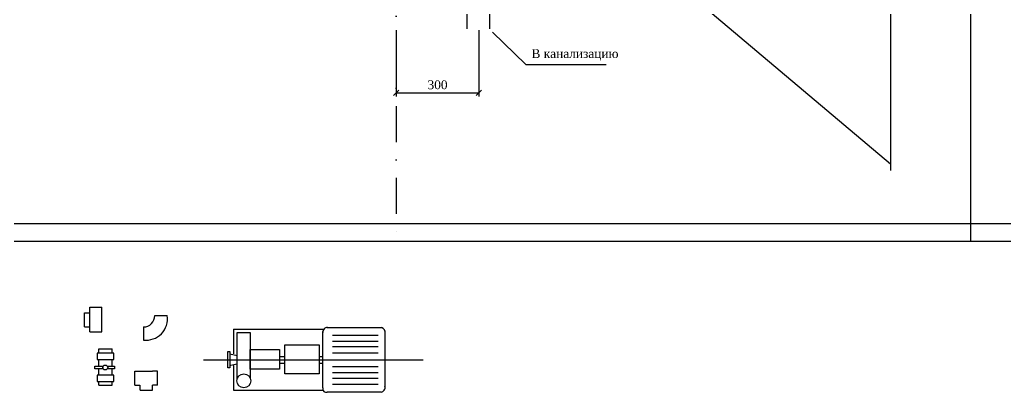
# Model space of a CAD drawing. Header units: millimetres. Extents: x 158645 to 1043550, y -60647 to 236438.
# Drawn here: x 406231 to 434089, y 133050 to 143585 of the extents above; entities that cross this region are included whole.
import ezdxf

# ---------------------------------------------------------------- set-up
doc = ezdxf.new("R2010")
doc.units = ezdxf.units.MM
doc.linetypes.add('DASHDOT', pattern=[25.4, 12.7, -6.35, 0, -6.35])
doc.linetypes.add('DASHED', pattern=[19.05, 12.7, -6.35])
doc.layers.add('опорудование', color=7, linetype='Continuous')
doc.styles.add('CН', font='TIMES.TTF')
doc.dimstyles.new('СИС', dxfattribs={"dimscale": 0, "dimtxt": 100, "dimasz": 150, "dimexe": 100, "dimexo": 0.625, "dimgap": 100, "dimtad": 1, "dimdsep": 46, "dimtxsty": 'CН', "dimblk": 'OBLIQUE', "dimcen": 2.5, "dimclrd": 3, "dimclre": 3, "dimclrt": 7, "dimadec": 0, "dimazin": 0, "dimtm": 1e-09, "dimtfac": 1, "dimtmove": 0, "dimatfit": 3, "dimldrblk": 'NONE', "dimfxl": 0, "dimtolj": 1, "dimtzin": 0, "dimarcsym": 0})

# ---------------------------------------------------------------- blocks, each defined once
blk = doc.blocks.new('_None')
blk = doc.blocks.new('_Oblique')
at = {"color": 0, "lineweight": -2}
blk.add_line((-0.5, -0.5), (0.5, 0.5), dxfattribs=at)
blk = doc.blocks.new('*D32')
at = {"layer": 'Defpoints', "color": 0, "ltscale": 80}
for p in [(416871, 143287), (419212, 143287), (419212, 141516)]:
    blk.add_point(p, dxfattribs=at)
at = {"layer": 'опорудование', "color": 3, "lineweight": -2, "ltscale": 80}
for p, q in [((416871, 143286), (416871, 141416)), ((419212, 143286), (419212, 141416)), ((416871, 141516), (419212, 141516))]:
    blk.add_line(p, q, dxfattribs=at)
at = {"layer": 'опорудование', "color": 3, "lineweight": -2, "ltscale": 80, "xscale": 150, "yscale": 150, "zscale": 150, "rotation": 180}
blk.add_blockref('_Oblique', (416871, 141516), dxfattribs=at)
at = {"layer": 'опорудование', "color": 3, "lineweight": -2, "ltscale": 80, "xscale": 150, "yscale": 150, "zscale": 150}
blk.add_blockref('_Oblique', (419212, 141516), dxfattribs=at)
at = {"layer": 'опорудование', "color": 7, "ltscale": 80, "insert": (418042, 141743), "char_height": 250, "attachment_point": 5, "style": 'CН'}
blk.add_mtext('\\A1;{\\fTimes New Roman|b0|i0|c204|p18;300}', dxfattribs=at)

msp = doc.modelspace()

# ---------------------------------------------------------------- linework, layer by layer
at = {"layer": 'Defpoints', "color": 3}
msp.add_line((433112.997, 137327.006), (433112.997, 179327.006), dxfattribs=at)
at = {"layer": 'опорудование', "color": 3, "linetype": 'DASHDOT', "ltscale": 80}
msp.add_line((416871.013, 177720.422), (416871.013, 137185.611), dxfattribs=at)
at = {"layer": 'опорудование', "color": 7, "linetype": 'DASHED', "ltscale": 80}
for p, q in [((418872.385, 145870.542), (418872.385, 142881.03)), ((419514.038, 145870.542), (419514.038, 142881.03))]:
    msp.add_line(p, q, dxfattribs=at)
at = {"layer": 'опорудование', "color": 7, "ltscale": 80}
for p, q in [((430839.817, 145682.413), (430842.206, 139323.028)), ((424468.768, 144892.529), (430842.206, 139508.951)), ((408208.811, 134756.955), (408208.811, 135452.28)), ((408208.811, 135452.28), (408556.486, 135452.28)), ((408556.486, 134756.955), (408556.486, 135452.28)), ((408060.039, 134899.83), (408060.039, 135299.88)), ((408060.039, 135299.88), (408203.062, 135299.88)), ((410050.902, 135217.683), (410403.479, 135217.432)), ((408060.039, 134899.83), (408203.062, 134899.83)), ((409730.023, 134896.933), (409730.023, 134527.348)), ((408208.811, 134756.955), (408556.486, 134756.955)), ((412276.049, 134830.541), (414824.285, 134830.541)), ((412276.049, 134830.541), (412276.049, 134133.935)), ((415075.632, 134669.811), (416358.714, 134669.811)), ((408469.29, 134151.725), (408469.29, 134280.853)), ((408469.29, 134280.853), (408842.354, 134280.853)), ((408842.354, 134151.725), (408842.354, 134280.853)), ((415075.632, 134496.013), (416358.714, 134496.013)), ((415075.632, 134343.94), (416358.714, 134343.94)), ((412168.763, 134133.935), (412378.985, 134090.485)), ((413575.079, 134061.519), (413727.309, 134061.519)), ((414691.432, 134061.519), (414800.168, 134061.519)), ((415075.632, 134170.142), (416358.714, 134170.142)), ((408469.29, 133788.036), (408469.29, 133980.181)), ((408842.354, 133788.036), (408842.354, 133980.181)), ((412161.514, 133808.064), (412371.737, 133858.755)), ((412276.049, 133804.119), (412276.049, 133112.401)), ((413575.079, 133873.238), (413727.309, 133873.238)), ((414691.432, 133873.238), (414800.168, 133873.238)), ((415075.632, 133779.098), (416358.714, 133779.098)), ((408469.29, 133529.876), (408469.29, 133715.092)), ((408842.354, 133529.876), (408842.354, 133715.092)), ((409485.763, 133649.592), (409985.342, 133649.592)), ((409485.763, 133249.542), (409485.763, 133649.592)), ((410128.364, 133649.592), (409985.342, 133649.592)), ((410128.364, 133249.542), (410128.364, 133649.592)), ((415075.632, 133605.301), (416358.714, 133605.301)), ((415075.632, 133453.228), (416358.714, 133453.228)), ((408469.29, 133252.737), (408469.29, 133358.331)), ((408469.29, 133252.737), (408842.354, 133250.524)), ((408842.354, 133250.524), (408842.354, 133358.331)), ((409485.763, 133249.542), (409628.786, 133249.542)), ((409628.786, 133249.542), (409628.786, 133106.667)), ((409982.209, 133106.667), (409982.209, 133249.542)), ((410128.364, 133249.542), (409982.209, 133249.542)), ((415075.632, 133279.43), (416358.714, 133279.43)), ((409634.535, 133106.667), (409982.209, 133106.667)), ((412276.049, 133112.401), (414804.45, 133112.401))]:
    msp.add_line(p, q, dxfattribs=at)
at = {"layer": 'опорудование'}
for p, q in [((374862.33, 137827.006), (491579.777, 137827.006)), ((373279.777, 137327.006), (492079.777, 137327.006))]:
    msp.add_line(p, q, dxfattribs=at)
at = {"layer": 'опорудование', "color": 3, "ltscale": 80}
msp.add_line((411422.319, 133966.612), (417635.583, 133966.612), dxfattribs=at)
at = {"layer": 'опорудование', "color": 7, "ltscale": 80}
for points in [[(414916.154, 134879.816), (416452.952, 134879.816)], [(412378.985, 133425.59), (412378.985, 134742.226), (412741.439, 134742.226), (412741.439, 133462.793)], [(414802.201, 133173.122), (414800.168, 134769.822)], [(416554.439, 134784.322), (416554.439, 133163.56)], [(408591.172, 133715.092), (408355.922, 133715.092), (408355.922, 133788.036), (408592.301, 133788.036)], [(408706.047, 133788.036), (408906.881, 133788.036), (408906.881, 133715.092), (408707.177, 133715.092)], [(416445.695, 133056.689), (414925.21, 133055.013)]]:
    msp.add_lwpolyline(points, dxfattribs=at)
for points in [[(413727.309, 134394.631), (414691.432, 134394.631), (414691.432, 133576.334), (413727.309, 133576.334)], [(408420.139, 134151.725), (408420.139, 133980.181), (408891.4, 133980.181), (408891.4, 134151.725)], [(412110.771, 134199.109), (412168.763, 134199.109), (412168.763, 133742.89), (412110.771, 133742.89)], [(412741.439, 134264.283), (413575.079, 134264.283), (413575.079, 133699.441), (412741.439, 133699.441)], [(408420.139, 133529.876), (408420.139, 133358.331), (408891.4, 133358.331), (408891.4, 133529.876)]]:
    msp.add_lwpolyline(points, close=True, dxfattribs=at)
for centre, radius in [((408649.174, 133750.675), 68.047), ((412567.461, 133373.571), 195.522)]:
    msp.add_circle(centre, radius, dxfattribs=at)
for centre, radius, start, end in [((409730.151, 135217.683), 320.75, 269.977182, 360), ((409800.997, 135131.741), 608.546, 263.3025055, 8.094835), ((414923.402, 134756.024), 124.004, 86.6488242, 186.3884457), ((416408.937, 134731.364), 154.839, 350.5789514, 73.4852709), ((414894.499, 133146.138), 96.162, 163.70344, 288.6246223), ((416431.18, 133183.015), 127.157, 276.5548992, 14.2226223)]:
    msp.add_arc(centre, radius, start, end, dxfattribs=at)

# ---------------------------------------------------------------- texts
at = {"layer": 'опорудование', "color": 7, "ltscale": 80, "style": 'CН'}
msp.add_text('В канализацию', height=250, dxfattribs=at).set_placement((420695.804, 142501.753))

# ---------------------------------------------------------------- dimensions: what is measured, and where the dimension line sits
at = {"layer": 'опорудование', "color": 7, "ltscale": 80}
dim = msp.add_linear_dim(base=(419212.15, 141515.966), p1=(416871.013, 143286.865), p2=(419212.15, 143286.865), text='{\\fTimes New Roman|b0|i0|c204|p18;300}', dimstyle='СИС', override={"dimscale": 1, "dimtxt": 250}, dxfattribs=at)
dim.commit()
dim.dimension.update_dxf_attribs({"geometry": '*D32', "text_midpoint": (418041.582, 141743.129)})

# ---------------------------------------------------------------- leaders
msp.add_leader([(419591.363, 143235.386), (420533.097, 142320.799), (422808.377, 142320.799)], dimstyle='СИС', override={"dimgap": 100, "dimtad": 0}, dxfattribs=at)

doc.saveas('drawing.dxf')
